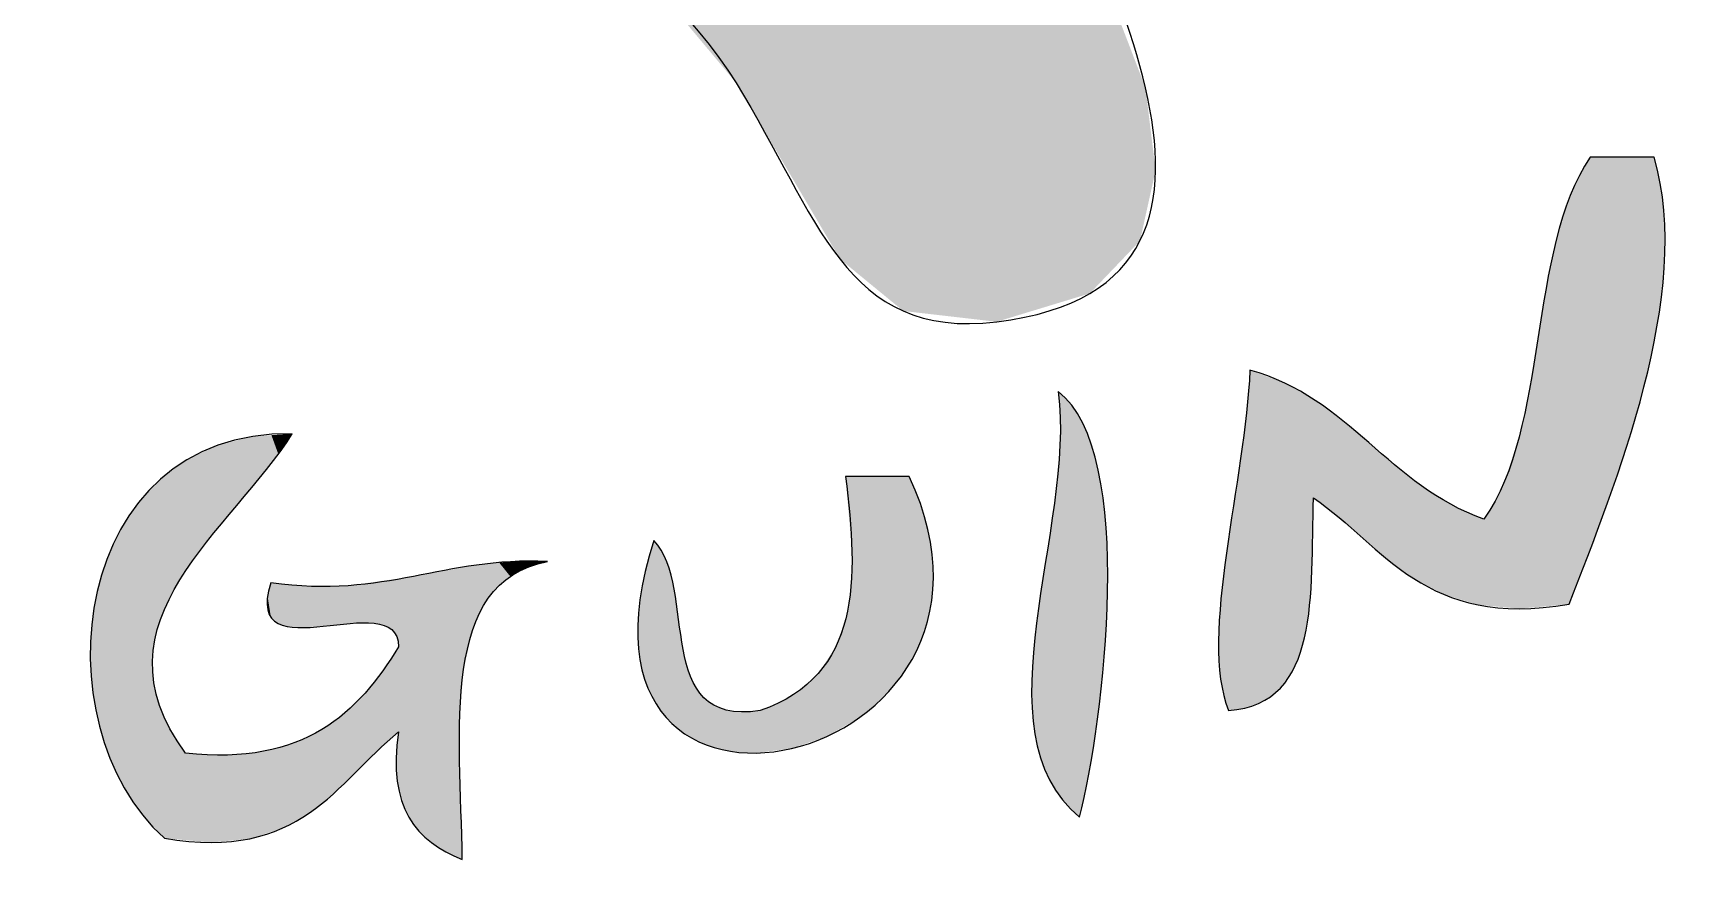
# Model space of a CAD drawing. Extents: x 1.3 to 10.6, y -15.3 to -4.1.
# Drawn here: x 7.048 to 10.646, y -15.074 to -13.227 of the extents above; entities that cross this region are included whole.
import ezdxf

# ---------------------------------------------------------------- set-up
doc = ezdxf.new("R2010")
doc.units = 0
doc.layers.add('_____2', color=7, linetype='CONTINUOUS')

# ---------------------------------------------------------------- blocks, each defined once
blk = doc.blocks.new('*U15')
at = {"layer": '_____2', "color": 7}
for points in [[(10.4218, -14.3431), (10.3982, -13.5349), (10.4218, -13.4951)], [(10.3982, -14.4051), (10.3784, -13.5785), (10.3982, -13.5349)], [(10.3759, -14.4635), (10.3479, -13.6748), (10.3759, -13.5861)], [(10.3784, -14.4572), (10.3759, -13.5861), (10.3784, -13.5785)], [(10.3479, -14.4661), (10.3259, -13.7796), (10.3479, -13.6748)], [(10.3259, -14.4681), (10.3081, -13.8886), (10.3259, -13.7796)], [(10.3081, -14.4697), (10.2901, -13.9974), (10.3081, -13.8886)], [(9.6842, -14.685), (9.6769, -14.0491), (9.6842, -13.9564)], [(9.8223, -14.2331), (9.8223, -14.0201), (9.8258, -14.236)], [(9.8258, -14.236), (9.8258, -14.0221), (9.8856, -14.285)], [(10.2901, -14.4713), (10.2682, -14.0985), (10.2901, -13.9974)], [(9.6769, -14.6874), (9.673, -14.079), (9.6769, -14.0491)], [(9.8856, -14.285), (9.8856, -14.066), (9.93, -14.3214)], [(9.673, -14.6887), (9.664, -14.1483), (9.673, -14.079)], [(9.93, -14.3214), (9.93, -14.1033), (9.942, -14.3317)], [(10.2675, -14.4733), (10.236, -14.1971), (10.2675, -14.1017)], [(10.2682, -14.4733), (10.2675, -14.1017), (10.2682, -14.0985)], [(10.2675, -14.4733), (10.2675, -14.1017), (10.2682, -14.4733)], [(9.942, -14.3317), (9.942, -14.1134), (9.9827, -14.3667)], [(9.664, -14.6901), (9.638, -14.3217), (9.664, -14.1483)], [(9.9827, -14.3667), (9.9827, -14.1468), (10.0393, -14.4081)], [(10.0393, -14.4081), (10.0393, -14.1933), (10.056, -14.417)], [(10.056, -14.417), (10.056, -14.207), (10.1034, -14.4421)], [(10.236, -14.4703), (10.2156, -14.2401), (10.236, -14.1971)], [(10.236, -14.4703), (10.236, -14.1971), (10.2675, -14.4733)], [(10.1034, -14.4421), (10.1034, -14.237), (10.1195, -14.447)], [(10.1195, -14.447), (10.1195, -14.2472), (10.1785, -14.465)], [(10.2156, -14.4684), (10.1913, -14.2792), (10.2156, -14.2401)], [(10.2156, -14.4684), (10.2156, -14.2401), (10.236, -14.4703)], [(10.1785, -14.465), (10.1785, -14.2736), (10.1913, -14.4662)], [(10.1913, -14.4662), (10.1913, -14.2792), (10.2156, -14.4684)], [(9.6333, -14.6752), (9.6216, -14.4518), (9.6333, -14.353)], [(9.638, -14.694), (9.6333, -14.353), (9.638, -14.3217)], [(9.6333, -14.6752), (9.6333, -14.353), (9.638, -14.694)], [(9.6216, -14.6285), (9.6209, -14.4645), (9.6216, -14.4518)], [(9.6216, -14.6285), (9.6216, -14.4518), (9.6333, -14.6752)], [(9.6209, -14.6257), (9.6165, -14.5438), (9.6209, -14.4645)], [(9.6209, -14.6257), (9.6209, -14.4645), (9.6216, -14.6285)]]:
    blk.add_solid(points, dxfattribs=at)
at = {"layer": '_____2', "color": 7, "extrusion": (0, 0, -1)}
for points in [[(-10.4218, -14.3431), (-10.4218, -13.4951), (-10.4594, -14.2442)], [(-10.4594, -14.2442), (-10.4218, -13.4951), (-10.4594, -13.4951)], [(-10.4594, -14.2442), (-10.4594, -13.4951), (-10.5012, -14.1209)], [(-10.5012, -14.1209), (-10.4594, -13.4951), (-10.5012, -13.4951)], [(-10.5012, -14.1209), (-10.5012, -13.4951), (-10.5381, -13.9928)], [(-10.5381, -13.9928), (-10.5012, -13.4951), (-10.5381, -13.4951)], [(-10.5381, -13.9928), (-10.5381, -13.4951), (-10.5603, -13.8906)], [(-10.5603, -13.8906), (-10.5381, -13.4951), (-10.5603, -13.4951)], [(-10.5603, -13.8906), (-10.5603, -13.4951), (-10.5662, -13.8629)], [(-10.5662, -13.8629), (-10.5603, -13.4951), (-10.5662, -13.5209)], [(-10.5662, -13.8629), (-10.5662, -13.5209), (-10.5734, -13.8038)], [(-10.5734, -13.8038), (-10.5662, -13.5209), (-10.5734, -13.5519)], [(-10.3982, -14.4051), (-10.3982, -13.5349), (-10.4218, -14.3431)], [(-10.5734, -13.8038), (-10.5734, -13.5519), (-10.5811, -13.7407)], [(-10.5811, -13.7407), (-10.5734, -13.5519), (-10.5811, -13.611)], [(-10.3759, -14.4635), (-10.3759, -13.5861), (-10.3784, -14.4572)], [(-10.3784, -14.4572), (-10.3784, -13.5785), (-10.3982, -14.4051)], [(-10.5811, -13.7407), (-10.5811, -13.611), (-10.5818, -13.7346)], [(-10.3479, -14.4661), (-10.3479, -13.6748), (-10.3759, -14.4635)], [(-10.3259, -14.4681), (-10.3259, -13.7796), (-10.3479, -14.4661)], [(-10.3081, -14.4697), (-10.3081, -13.8886), (-10.3259, -14.4681)], [(-9.6842, -14.685), (-9.6842, -13.9564), (-9.7032, -14.6786)], [(-9.7032, -14.6786), (-9.6842, -13.9564), (-9.7032, -13.9635)], [(-9.7032, -14.6786), (-9.7032, -13.9635), (-9.7288, -14.6639)], [(-9.7288, -14.6639), (-9.7032, -13.9635), (-9.7288, -13.9731)], [(-9.7288, -14.6639), (-9.7288, -13.9731), (-9.7504, -14.6452)], [(-9.7504, -14.6452), (-9.7288, -13.9731), (-9.7504, -13.9811)], [(-9.7504, -14.6452), (-9.7504, -13.9811), (-9.7597, -14.6311)], [(-9.7597, -14.6311), (-9.7504, -13.9811), (-9.7597, -13.9846)], [(-9.7597, -14.6311), (-9.7597, -13.9846), (-9.7825, -14.5967)], [(-9.7825, -14.5967), (-9.7597, -13.9846), (-9.7825, -13.9975)], [(-9.7825, -14.5967), (-9.7825, -13.9975), (-9.8026, -14.5361)], [(-9.8026, -14.5361), (-9.7825, -13.9975), (-9.8026, -14.0089)], [(-9.8026, -14.5361), (-9.8026, -14.0089), (-9.8137, -14.4665)], [(-9.8137, -14.4665), (-9.8026, -14.0089), (-9.8137, -14.0152)], [(-9.8137, -14.4665), (-9.8137, -14.0152), (-9.8187, -14.3908)], [(-9.8187, -14.3908), (-9.8137, -14.0152), (-9.8187, -14.018)], [(-9.8187, -14.3908), (-9.8187, -14.018), (-9.8223, -14.2331)], [(-9.8223, -14.2331), (-9.8187, -14.018), (-9.8223, -14.0201)], [(-9.8258, -14.236), (-9.8223, -14.0201), (-9.8258, -14.0221)], [(-9.8856, -14.285), (-9.8258, -14.0221), (-9.8856, -14.066)], [(-10.2901, -14.4713), (-10.2901, -13.9974), (-10.3081, -14.4697)], [(-9.6769, -14.6874), (-9.6769, -14.0491), (-9.6842, -14.685)], [(-9.93, -14.3214), (-9.8856, -14.066), (-9.93, -14.1033)], [(-9.673, -14.6887), (-9.673, -14.079), (-9.6769, -14.6874)], [(-9.942, -14.3317), (-9.93, -14.1033), (-9.942, -14.1134)], [(-10.2682, -14.4733), (-10.2682, -14.0985), (-10.2901, -14.4713)], [(-9.9827, -14.3667), (-9.942, -14.1134), (-9.9827, -14.1468)], [(-9.664, -14.6901), (-9.664, -14.1483), (-9.673, -14.6887)], [(-10.0393, -14.4081), (-9.9827, -14.1468), (-10.0393, -14.1933)], [(-10.056, -14.417), (-10.0393, -14.1933), (-10.056, -14.207)], [(-10.1034, -14.4421), (-10.056, -14.207), (-10.1034, -14.237)], [(-10.1195, -14.447), (-10.1034, -14.237), (-10.1195, -14.2472)], [(-10.1785, -14.465), (-10.1195, -14.2472), (-10.1785, -14.2736)], [(-10.1913, -14.4662), (-10.1785, -14.2736), (-10.1913, -14.2792)], [(-9.638, -14.694), (-9.638, -14.3217), (-9.664, -14.6901)]]:
    blk.add_solid(points, dxfattribs=at)
blk = doc.blocks.new('*U16')
at = {"layer": '_____2', "color": 7, "extrusion": (0, 0, -1)}
for points in [[(-9.2728, -14.0513), (-9.269, -14.0026), (-9.2728, -14.0064)], [(-9.2734, -14.0595), (-9.2728, -14.0064), (-9.2734, -14.007)], [(-9.278, -14.8873), (-9.2734, -14.007), (-9.278, -14.0116)], [(-9.2983, -14.9078), (-9.278, -14.0116), (-9.2983, -14.0322)], [(-9.3152, -14.9248), (-9.2983, -14.0322), (-9.3152, -14.0597)], [(-9.3152, -14.9248), (-9.3152, -14.0597), (-9.3223, -14.8919)], [(-9.3223, -14.8919), (-9.3152, -14.0597), (-9.3223, -14.0713)], [(-9.3223, -14.8919), (-9.3223, -14.0713), (-9.3353, -14.8319)], [(-9.3353, -14.8319), (-9.3223, -14.0713), (-9.3353, -14.1035)], [(-9.3353, -14.8319), (-9.3353, -14.1035), (-9.3414, -14.7935)], [(-9.3414, -14.7935), (-9.3353, -14.1035), (-9.3414, -14.1187)], [(-9.3414, -14.7935), (-9.3414, -14.1187), (-9.3542, -14.7129)], [(-9.3542, -14.7129), (-9.3414, -14.1187), (-9.3542, -14.1667)], [(-9.3542, -14.7129), (-9.3542, -14.1667), (-9.3558, -14.6973)], [(-9.3558, -14.6973), (-9.3542, -14.1667), (-9.3558, -14.173)], [(-9.3558, -14.6973), (-9.3558, -14.173), (-9.3662, -14.6017)], [(-9.3662, -14.6017), (-9.3558, -14.173), (-9.3662, -14.2332)], [(-9.3662, -14.6017), (-9.3662, -14.2332), (-9.3687, -14.5777)], [(-9.3687, -14.5777), (-9.3662, -14.2332), (-9.3687, -14.2589)], [(-9.3687, -14.5777), (-9.3687, -14.2589), (-9.3727, -14.5003)], [(-9.3727, -14.5003), (-9.3687, -14.2589), (-9.3727, -14.2979)], [(-9.3727, -14.5003), (-9.3727, -14.2979), (-9.376, -14.4361)]]:
    blk.add_solid(points, dxfattribs=at)
at = {"layer": '_____2', "color": 7}
for points in [[(9.2728, -14.0513), (9.2728, -14.0064), (9.2734, -14.0595)], [(9.2734, -14.8802), (9.2734, -14.007), (9.278, -14.8873)], [(9.278, -14.8873), (9.278, -14.0116), (9.2983, -14.9078)], [(9.2734, -14.8802), (9.2728, -14.1192), (9.2734, -14.0595)], [(9.2983, -14.9078), (9.2983, -14.0322), (9.3152, -14.9248)], [(9.2728, -14.8792), (9.269, -14.158), (9.2728, -14.1192)], [(9.2728, -14.8792), (9.2728, -14.1192), (9.2734, -14.8802)], [(9.269, -14.8735), (9.2607, -14.245), (9.269, -14.158)], [(9.269, -14.8735), (9.269, -14.158), (9.2728, -14.8792)], [(9.2607, -14.8606), (9.2501, -14.3161), (9.2607, -14.245)], [(9.2607, -14.8606), (9.2607, -14.245), (9.269, -14.8735)], [(9.2501, -14.8443), (9.2305, -14.4473), (9.2501, -14.3161)], [(9.2501, -14.8443), (9.2501, -14.3161), (9.2607, -14.8606)], [(9.2305, -14.7964), (9.222, -14.5049), (9.2305, -14.4473)], [(9.2305, -14.7964), (9.2305, -14.4473), (9.2501, -14.8443)], [(9.222, -14.7598), (9.2183, -14.5491), (9.222, -14.5049)], [(9.222, -14.7598), (9.222, -14.5049), (9.2305, -14.7964)], [(9.2183, -14.7443), (9.2124, -14.6212), (9.2183, -14.5491)], [(9.2183, -14.7443), (9.2183, -14.5491), (9.222, -14.7598)], [(9.2124, -14.6884), (9.2117, -14.6296), (9.2124, -14.6212)], [(9.2124, -14.6884), (9.2124, -14.6212), (9.2183, -14.7443)]]:
    blk.add_solid(points, dxfattribs=at)
blk = doc.blocks.new('*U17')
at = {"layer": '_____2', "color": 7}
for points in [[(7.5178, -14.215), (7.489, -14.1088), (7.5178, -14.1015)], [(7.5237, -14.2079), (7.5178, -14.1015), (7.5237, -14.1)], [(7.5473, -14.1796), (7.5237, -14.1), (7.5473, -14.0985)], [(7.5536, -14.1719), (7.5473, -14.0985), (7.5536, -14.0981)], [(7.5554, -14.1695), (7.5536, -14.0981), (7.5554, -14.098)], [(7.5562, -14.1684), (7.5554, -14.098), (7.5562, -14.098)], [(7.563, -14.1589), (7.5562, -14.098), (7.563, -14.0975)], [(7.5643, -14.1571), (7.563, -14.0975), (7.5643, -14.0974)], [(7.5787, -14.1371), (7.5643, -14.0974), (7.5787, -14.0965)], [(7.5876, -14.1247), (7.5787, -14.0965), (7.5876, -14.096)], [(7.5982, -14.1099), (7.5876, -14.096), (7.5982, -14.0953)], [(7.5982, -14.1099), (7.5982, -14.0953), (7.6092, -14.0946)], [(7.4235, -14.3291), (7.3813, -14.1505), (7.4235, -14.1306)], [(7.4339, -14.3165), (7.4235, -14.1306), (7.4339, -14.1257)], [(7.4478, -14.2997), (7.4339, -14.1257), (7.4478, -14.1192)], [(7.4689, -14.2741), (7.4478, -14.1192), (7.4689, -14.1139)], [(7.489, -14.2498), (7.4689, -14.1139), (7.489, -14.1088)], [(7.3657, -14.411), (7.3445, -14.1775), (7.3657, -14.1619)], [(7.3784, -14.3931), (7.3657, -14.1619), (7.3784, -14.1526)], [(7.3813, -14.389), (7.3784, -14.1526), (7.3813, -14.1505)], [(7.3065, -14.943), (7.2849, -14.2342), (7.3065, -14.2111)], [(7.3096, -14.5597), (7.3065, -14.2111), (7.3096, -14.2079)], [(7.3117, -14.5411), (7.3096, -14.2079), (7.3117, -14.2057)], [(7.3219, -14.5041), (7.3117, -14.2057), (7.3219, -14.1948)], [(7.3239, -14.4966), (7.3219, -14.1948), (7.3239, -14.1926)], [(7.3241, -14.4962), (7.3239, -14.1926), (7.3241, -14.1924)], [(7.3325, -14.4764), (7.3241, -14.1924), (7.3325, -14.1862)], [(7.3423, -14.4533), (7.3325, -14.1862), (7.3423, -14.1791)], [(7.3445, -14.4494), (7.3423, -14.1791), (7.3445, -14.1775)], [(7.2762, -14.907), (7.2455, -14.2899), (7.2762, -14.2435)], [(7.2849, -14.9199), (7.2762, -14.2435), (7.2849, -14.2342)], [(7.2762, -14.907), (7.2762, -14.2435), (7.2849, -14.9199)], [(7.2849, -14.9199), (7.2849, -14.2342), (7.3065, -14.943)], [(7.2374, -14.8448), (7.2144, -14.3522), (7.2374, -14.3021)], [(7.2455, -14.8615), (7.2374, -14.3021), (7.2455, -14.2899)], [(7.2374, -14.8448), (7.2374, -14.3021), (7.2455, -14.8615)], [(7.2455, -14.8615), (7.2455, -14.2899), (7.2762, -14.907)], [(7.2144, -14.797), (7.2077, -14.3668), (7.2144, -14.3522)], [(7.2144, -14.797), (7.2144, -14.3522), (7.2374, -14.8448)], [(7.2077, -14.7766), (7.1917, -14.4201), (7.2077, -14.3668)], [(7.2077, -14.7766), (7.2077, -14.3668), (7.2144, -14.797)], [(7.9424, -15.0005), (7.9109, -14.3964), (7.9424, -14.3908)], [(7.972, -15.0141), (7.9424, -14.3908), (7.972, -14.3855)], [(7.9424, -15.0005), (7.9424, -14.3908), (7.972, -15.0141)], [(7.9726, -14.7004), (7.972, -14.3855), (7.9726, -14.3853)], [(7.9778, -14.6394), (7.9726, -14.3853), (7.9778, -14.3844)], [(7.9807, -14.6048), (7.9778, -14.3844), (7.9807, -14.3839)], [(8, -14.5202), (7.9807, -14.3839), (8, -14.3804)], [(8.0086, -14.499), (8, -14.3804), (8.0086, -14.3789)], [(8.015, -14.4833), (8.0086, -14.3789), (8.015, -14.3782)], [(8.0342, -14.4506), (8.015, -14.3782), (8.0342, -14.3763)], [(8.0581, -14.4226), (8.0342, -14.3763), (8.0581, -14.374)], [(8.0821, -14.4037), (8.0581, -14.374), (8.0821, -14.3716)], [(8.0871, -14.3997), (8.0821, -14.3716), (8.0871, -14.3716)], [(8.1217, -14.3824), (8.0871, -14.3716), (8.1217, -14.3714)], [(8.0871, -14.3997), (8.0871, -14.3716), (8.1217, -14.3824)], [(8.1217, -14.3824), (8.1217, -14.3714), (8.1625, -14.3712)], [(7.1917, -14.7279), (7.1869, -14.436), (7.1917, -14.4201)], [(7.1917, -14.7279), (7.1917, -14.4201), (7.2077, -14.7766)], [(7.563, -14.4911), (7.5562, -14.4475), (7.563, -14.4174)], [(7.563, -14.4911), (7.563, -14.4174), (7.5643, -14.494)], [(7.5643, -14.494), (7.5643, -14.4175), (7.5787, -14.5055)], [(7.5787, -14.5055), (7.5787, -14.4187), (7.5876, -14.5085)], [(7.5876, -14.5085), (7.5876, -14.4195), (7.5982, -14.512)], [(7.5982, -14.512), (7.5982, -14.4204), (7.6092, -14.5131)], [(7.6092, -14.5131), (7.6092, -14.4214), (7.6149, -14.5137)], [(7.6149, -14.5137), (7.6149, -14.4219), (7.6218, -14.5143)], [(7.6732, -14.5115), (7.6513, -14.425), (7.6732, -14.4246)], [(7.6767, -14.5113), (7.6732, -14.4246), (7.6767, -14.4245)], [(7.6978, -14.5091), (7.6767, -14.4245), (7.6978, -14.4241)], [(7.7235, -14.5064), (7.6978, -14.4241), (7.7235, -14.4236)], [(7.7304, -14.5056), (7.7235, -14.4236), (7.7304, -14.4235)], [(7.7347, -14.5052), (7.7304, -14.4235), (7.7347, -14.4229)], [(7.7449, -14.5051), (7.7347, -14.4229), (7.7449, -14.4214)], [(7.767, -14.5049), (7.7449, -14.4214), (7.767, -14.4183)], [(7.787, -14.5047), (7.767, -14.4183), (7.787, -14.4155)], [(7.8053, -14.5087), (7.787, -14.4155), (7.8053, -14.4129)], [(7.787, -14.5047), (7.787, -14.4155), (7.8053, -14.5087)], [(7.8083, -14.5094), (7.8053, -14.4129), (7.8083, -14.4125)], [(7.8053, -14.5087), (7.8053, -14.4129), (7.8083, -14.5094)], [(7.8249, -14.5187), (7.8083, -14.4125), (7.8249, -14.4101)], [(7.8083, -14.5094), (7.8083, -14.4125), (7.8249, -14.5187)], [(7.8344, -14.532), (7.8249, -14.4101), (7.8344, -14.4088)], [(7.8249, -14.5187), (7.8249, -14.4101), (7.8344, -14.532)], [(7.8357, -14.5338), (7.8344, -14.4088), (7.8357, -14.4086)], [(7.8344, -14.532), (7.8344, -14.4088), (7.8357, -14.5338)], [(7.8368, -14.54), (7.8357, -14.4086), (7.8368, -14.4084)], [(7.8357, -14.5338), (7.8357, -14.4086), (7.8368, -14.54)], [(7.8397, -14.5559), (7.8368, -14.4084), (7.8397, -14.408)], [(7.8368, -14.54), (7.8368, -14.4084), (7.8397, -14.5559)], [(7.8463, -14.8892), (7.8397, -14.408), (7.8463, -14.4071)], [(7.8397, -14.8595), (7.8397, -14.408), (7.8463, -14.8892)], [(7.8622, -14.9251), (7.8463, -14.4071), (7.8622, -14.4048)], [(7.8463, -14.8892), (7.8463, -14.4071), (7.8622, -14.9251)], [(7.8718, -14.9384), (7.8622, -14.4048), (7.8718, -14.4035)], [(7.8622, -14.9251), (7.8622, -14.4048), (7.8718, -14.9384)], [(7.884, -14.9552), (7.8718, -14.4035), (7.884, -14.4013)], [(7.8718, -14.9384), (7.8718, -14.4035), (7.884, -14.9552)], [(7.9109, -14.9801), (7.884, -14.4013), (7.9109, -14.3964)], [(7.884, -14.9552), (7.884, -14.4013), (7.9109, -14.9801)], [(7.9109, -14.9801), (7.9109, -14.3964), (7.9424, -15.0005)], [(7.1869, -14.7036), (7.1775, -14.4932), (7.1869, -14.436)], [(7.1869, -14.7036), (7.1869, -14.436), (7.1917, -14.7279)], [(7.5562, -14.4761), (7.5554, -14.451), (7.5562, -14.4475)], [(7.5562, -14.4761), (7.5562, -14.4475), (7.563, -14.4911)], [(7.1775, -14.6557), (7.175, -14.5082), (7.1775, -14.4932)], [(7.1775, -14.6557), (7.1775, -14.4932), (7.1869, -14.7036)], [(7.175, -14.623), (7.1719, -14.582), (7.175, -14.5082)], [(7.175, -14.623), (7.175, -14.5082), (7.1775, -14.6557)], [(7.8344, -14.7452), (7.8249, -14.5783), (7.8344, -14.5638)], [(7.8357, -14.7439), (7.8344, -14.5638), (7.8357, -14.5618)], [(7.8368, -14.7429), (7.8357, -14.5618), (7.8368, -14.5602)], [(7.8397, -14.7402), (7.8368, -14.5602), (7.8397, -14.5559)], [(7.3065, -14.943), (7.3065, -14.587), (7.3096, -14.9462)], [(7.8083, -14.7699), (7.8053, -14.608), (7.8083, -14.6035)], [(7.8249, -14.7541), (7.8083, -14.6035), (7.8249, -14.5783)], [(7.3096, -14.9462), (7.3096, -14.6343), (7.3117, -14.9484)], [(7.3117, -14.9484), (7.3117, -14.6426), (7.3219, -14.9593)], [(7.787, -14.79), (7.767, -14.6562), (7.787, -14.6311)], [(7.8053, -14.7727), (7.787, -14.6311), (7.8053, -14.608)], [(7.7449, -14.8299), (7.7347, -14.6881), (7.7449, -14.678)], [(7.767, -14.8089), (7.7449, -14.678), (7.767, -14.6562)], [(7.3219, -14.9593), (7.3219, -14.6832), (7.3239, -14.9615)], [(7.3239, -14.9615), (7.3239, -14.6878), (7.3241, -14.9617)], [(7.3241, -14.9617), (7.3241, -14.6882), (7.3325, -14.9707)], [(7.3325, -14.9707), (7.3325, -14.7071), (7.3423, -14.9716)], [(7.7235, -14.8504), (7.6978, -14.7176), (7.7235, -14.6991)], [(7.7304, -14.8437), (7.7235, -14.6991), (7.7304, -14.6922)], [(7.7347, -14.8397), (7.7304, -14.6922), (7.7347, -14.6881)], [(7.3423, -14.9716), (7.3423, -14.7291), (7.3445, -14.9718)], [(7.3445, -14.9718), (7.3445, -14.7338), (7.3657, -14.9737)], [(7.6464, -14.9159), (7.6218, -14.7602), (7.6464, -14.7483)], [(7.6513, -14.912), (7.6464, -14.7483), (7.6513, -14.7459)], [(7.6732, -14.8946), (7.6513, -14.7459), (7.6732, -14.7353)], [(7.6767, -14.8918), (7.6732, -14.7353), (7.6767, -14.7328)], [(7.6978, -14.875), (7.6767, -14.7328), (7.6978, -14.7176)], [(7.8397, -14.8595), (7.8368, -14.771), (7.8397, -14.7402)], [(7.3657, -14.9737), (7.3657, -14.7668), (7.3784, -14.9748)], [(7.3784, -14.9748), (7.3784, -14.7863), (7.3813, -14.9751)], [(7.3813, -14.9751), (7.3813, -14.7865), (7.4235, -14.979)], [(7.5178, -14.9717), (7.489, -14.7884), (7.5178, -14.7854)], [(7.5237, -14.9698), (7.5178, -14.7854), (7.5237, -14.7848)], [(7.5473, -14.9622), (7.5237, -14.7848), (7.5473, -14.7824)], [(7.5536, -14.9601), (7.5473, -14.7824), (7.5536, -14.7806)], [(7.5554, -14.9596), (7.5536, -14.7806), (7.5554, -14.7801)], [(7.5562, -14.9593), (7.5554, -14.7801), (7.5562, -14.7799)], [(7.563, -14.9571), (7.5562, -14.7799), (7.563, -14.778)], [(7.5643, -14.9567), (7.563, -14.778), (7.5643, -14.7776)], [(7.5787, -14.9521), (7.5643, -14.7776), (7.5787, -14.7736)], [(7.5876, -14.9492), (7.5787, -14.7736), (7.5876, -14.7712)], [(7.5982, -14.9432), (7.5876, -14.7712), (7.5982, -14.7682)], [(7.6092, -14.937), (7.5982, -14.7682), (7.6092, -14.7651)], [(7.6149, -14.9337), (7.6092, -14.7651), (7.6149, -14.7635)], [(7.6218, -14.9299), (7.6149, -14.7635), (7.6218, -14.7602)], [(7.8357, -14.8243), (7.8344, -14.7974), (7.8357, -14.783)], [(7.8368, -14.8468), (7.8357, -14.783), (7.8368, -14.771)], [(7.8357, -14.8243), (7.8357, -14.783), (7.8368, -14.8468)], [(7.8368, -14.8468), (7.8368, -14.771), (7.8397, -14.8595)], [(7.4235, -14.979), (7.4235, -14.7884), (7.4339, -14.9799)], [(7.489, -14.9745), (7.4689, -14.7904), (7.489, -14.7884)], [(7.972, -15.0141), (7.972, -14.8035), (7.9726, -15.0144)], [(7.9726, -15.0144), (7.9726, -14.8282), (7.9778, -15.0168)]]:
    blk.add_solid(points, dxfattribs=at)
at = {"layer": '_____2', "color": 7, "extrusion": (0, 0, -1)}
for points in [[(-7.5178, -14.215), (-7.5178, -14.1015), (-7.5237, -14.2079)], [(-7.5237, -14.2079), (-7.5237, -14.1), (-7.5473, -14.1796)], [(-7.5473, -14.1796), (-7.5473, -14.0985), (-7.5536, -14.1719)], [(-7.5536, -14.1719), (-7.5536, -14.0981), (-7.5554, -14.1695)], [(-7.5554, -14.1695), (-7.5554, -14.098), (-7.5562, -14.1684)], [(-7.5562, -14.1684), (-7.5562, -14.098), (-7.563, -14.1589)], [(-7.563, -14.1589), (-7.563, -14.0975), (-7.5643, -14.1571)], [(-7.5643, -14.1571), (-7.5643, -14.0974), (-7.5787, -14.1371)], [(-7.5787, -14.1371), (-7.5787, -14.0965), (-7.5876, -14.1247)], [(-7.5876, -14.1247), (-7.5876, -14.096), (-7.5982, -14.1099)], [(-7.4235, -14.3291), (-7.4235, -14.1306), (-7.4339, -14.3165)], [(-7.4339, -14.3165), (-7.4339, -14.1257), (-7.4478, -14.2997)], [(-7.4478, -14.2997), (-7.4478, -14.1192), (-7.4689, -14.2741)], [(-7.4689, -14.2741), (-7.4689, -14.1139), (-7.489, -14.2498)], [(-7.489, -14.2498), (-7.489, -14.1088), (-7.5178, -14.215)], [(-7.3657, -14.411), (-7.3657, -14.1619), (-7.3784, -14.3931)], [(-7.3784, -14.3931), (-7.3784, -14.1526), (-7.3813, -14.389)], [(-7.3813, -14.389), (-7.3813, -14.1505), (-7.4235, -14.3291)], [(-7.3065, -14.587), (-7.3065, -14.2111), (-7.3096, -14.5597)], [(-7.3096, -14.5597), (-7.3096, -14.2079), (-7.3117, -14.5411)], [(-7.3117, -14.5411), (-7.3117, -14.2057), (-7.3219, -14.5041)], [(-7.3219, -14.5041), (-7.3219, -14.1948), (-7.3239, -14.4966)], [(-7.3239, -14.4966), (-7.3239, -14.1926), (-7.3241, -14.4962)], [(-7.3241, -14.4962), (-7.3241, -14.1924), (-7.3325, -14.4764)], [(-7.3325, -14.4764), (-7.3325, -14.1862), (-7.3423, -14.4533)], [(-7.3423, -14.4533), (-7.3423, -14.1791), (-7.3445, -14.4494)], [(-7.3445, -14.4494), (-7.3445, -14.1775), (-7.3657, -14.411)], [(-7.972, -14.8035), (-7.972, -14.3855), (-7.9726, -14.7004)], [(-7.9726, -14.7004), (-7.9726, -14.3853), (-7.9778, -14.6394)], [(-7.9778, -14.6394), (-7.9778, -14.3844), (-7.9807, -14.6048)], [(-7.9807, -14.6048), (-7.9807, -14.3839), (-8, -14.5202)], [(-8, -14.5202), (-8, -14.3804), (-8.0086, -14.499)], [(-8.0086, -14.499), (-8.0086, -14.3789), (-8.015, -14.4833)], [(-8.015, -14.4833), (-8.015, -14.3782), (-8.0342, -14.4506)], [(-8.0342, -14.4506), (-8.0342, -14.3763), (-8.0581, -14.4226)], [(-8.0581, -14.4226), (-8.0581, -14.374), (-8.0821, -14.4037)], [(-8.0821, -14.4037), (-8.0821, -14.3716), (-8.0871, -14.3997)], [(-7.5643, -14.494), (-7.563, -14.4174), (-7.5643, -14.4175)], [(-7.5787, -14.5055), (-7.5643, -14.4175), (-7.5787, -14.4187)], [(-7.5876, -14.5085), (-7.5787, -14.4187), (-7.5876, -14.4195)], [(-7.5982, -14.512), (-7.5876, -14.4195), (-7.5982, -14.4204)], [(-7.6092, -14.5131), (-7.5982, -14.4204), (-7.6092, -14.4214)], [(-7.6149, -14.5137), (-7.6092, -14.4214), (-7.6149, -14.4219)], [(-7.6218, -14.5143), (-7.6149, -14.4219), (-7.6218, -14.4225)], [(-7.6218, -14.5143), (-7.6218, -14.4225), (-7.6464, -14.513)], [(-7.6464, -14.513), (-7.6218, -14.4225), (-7.6464, -14.4246)], [(-7.6464, -14.513), (-7.6464, -14.4246), (-7.6513, -14.5127)], [(-7.6513, -14.5127), (-7.6464, -14.4246), (-7.6513, -14.425)], [(-7.6513, -14.5127), (-7.6513, -14.425), (-7.6732, -14.5115)], [(-7.6732, -14.5115), (-7.6732, -14.4246), (-7.6767, -14.5113)], [(-7.6767, -14.5113), (-7.6767, -14.4245), (-7.6978, -14.5091)], [(-7.6978, -14.5091), (-7.6978, -14.4241), (-7.7235, -14.5064)], [(-7.7235, -14.5064), (-7.7235, -14.4236), (-7.7304, -14.5056)], [(-7.7304, -14.5056), (-7.7304, -14.4235), (-7.7347, -14.5052)], [(-7.7347, -14.5052), (-7.7347, -14.4229), (-7.7449, -14.5051)], [(-7.7449, -14.5051), (-7.7449, -14.4214), (-7.767, -14.5049)], [(-7.767, -14.5049), (-7.767, -14.4183), (-7.787, -14.5047)], [(-7.8344, -14.7452), (-7.8344, -14.5638), (-7.8357, -14.7439)], [(-7.8357, -14.7439), (-7.8357, -14.5618), (-7.8368, -14.7429)], [(-7.8368, -14.7429), (-7.8368, -14.5602), (-7.8397, -14.7402)], [(-7.3096, -14.9462), (-7.3065, -14.587), (-7.3096, -14.6343)], [(-7.8083, -14.7699), (-7.8083, -14.6035), (-7.8249, -14.7541)], [(-7.8249, -14.7541), (-7.8249, -14.5783), (-7.8344, -14.7452)], [(-7.3117, -14.9484), (-7.3096, -14.6343), (-7.3117, -14.6426)], [(-7.3219, -14.9593), (-7.3117, -14.6426), (-7.3219, -14.6832)], [(-7.787, -14.79), (-7.787, -14.6311), (-7.8053, -14.7727)], [(-7.8053, -14.7727), (-7.8053, -14.608), (-7.8083, -14.7699)], [(-7.7449, -14.8299), (-7.7449, -14.678), (-7.767, -14.8089)], [(-7.767, -14.8089), (-7.767, -14.6562), (-7.787, -14.79)], [(-7.3239, -14.9615), (-7.3219, -14.6832), (-7.3239, -14.6878)], [(-7.3241, -14.9617), (-7.3239, -14.6878), (-7.3241, -14.6882)], [(-7.3325, -14.9707), (-7.3241, -14.6882), (-7.3325, -14.7071)], [(-7.3423, -14.9716), (-7.3325, -14.7071), (-7.3423, -14.7291)], [(-7.7235, -14.8504), (-7.7235, -14.6991), (-7.7304, -14.8437)], [(-7.7304, -14.8437), (-7.7304, -14.6922), (-7.7347, -14.8397)], [(-7.7347, -14.8397), (-7.7347, -14.6881), (-7.7449, -14.8299)], [(-7.3445, -14.9718), (-7.3423, -14.7291), (-7.3445, -14.7338)], [(-7.3657, -14.9737), (-7.3445, -14.7338), (-7.3657, -14.7668)], [(-7.6464, -14.9159), (-7.6464, -14.7483), (-7.6513, -14.912)], [(-7.6513, -14.912), (-7.6513, -14.7459), (-7.6732, -14.8946)], [(-7.6732, -14.8946), (-7.6732, -14.7353), (-7.6767, -14.8918)], [(-7.6767, -14.8918), (-7.6767, -14.7328), (-7.6978, -14.875)], [(-7.6978, -14.875), (-7.6978, -14.7176), (-7.7235, -14.8504)], [(-7.3784, -14.9748), (-7.3657, -14.7668), (-7.3784, -14.7863)], [(-7.3813, -14.9751), (-7.3784, -14.7863), (-7.3813, -14.7865)], [(-7.4235, -14.979), (-7.3813, -14.7865), (-7.4235, -14.7884)], [(-7.5178, -14.9717), (-7.5178, -14.7854), (-7.5237, -14.9698)], [(-7.5237, -14.9698), (-7.5237, -14.7848), (-7.5473, -14.9622)], [(-7.5473, -14.9622), (-7.5473, -14.7824), (-7.5536, -14.9601)], [(-7.5536, -14.9601), (-7.5536, -14.7806), (-7.5554, -14.9596)], [(-7.5554, -14.9596), (-7.5554, -14.7801), (-7.5562, -14.9593)], [(-7.5562, -14.9593), (-7.5562, -14.7799), (-7.563, -14.9571)], [(-7.563, -14.9571), (-7.563, -14.778), (-7.5643, -14.9567)], [(-7.5643, -14.9567), (-7.5643, -14.7776), (-7.5787, -14.9521)], [(-7.5787, -14.9521), (-7.5787, -14.7736), (-7.5876, -14.9492)], [(-7.5876, -14.9492), (-7.5876, -14.7712), (-7.5982, -14.9432)], [(-7.5982, -14.9432), (-7.5982, -14.7682), (-7.6092, -14.937)], [(-7.6092, -14.937), (-7.6092, -14.7651), (-7.6149, -14.9337)], [(-7.6149, -14.9337), (-7.6149, -14.7635), (-7.6218, -14.9299)], [(-7.6218, -14.9299), (-7.6218, -14.7602), (-7.6464, -14.9159)], [(-7.4339, -14.9799), (-7.4235, -14.7884), (-7.4339, -14.7888)], [(-7.4339, -14.9799), (-7.4339, -14.7888), (-7.4478, -14.9786)], [(-7.4478, -14.9786), (-7.4339, -14.7888), (-7.4478, -14.7895)], [(-7.4478, -14.9786), (-7.4478, -14.7895), (-7.4689, -14.9765)], [(-7.4689, -14.9765), (-7.4478, -14.7895), (-7.4689, -14.7904)], [(-7.4689, -14.9765), (-7.4689, -14.7904), (-7.489, -14.9745)], [(-7.489, -14.9745), (-7.489, -14.7884), (-7.5178, -14.9717)], [(-7.9726, -15.0144), (-7.972, -14.8035), (-7.9726, -14.8282)]]:
    blk.add_solid(points, dxfattribs=at)
blk = doc.blocks.new('*U19')
at = {"layer": '_____2', "color": 7, "extrusion": (0, 0, -1)}
for points in [[(-8.8085, -14.1919), (-8.8081, -14.1869), (-8.8085, -14.1869)], [(-8.8199, -14.3246), (-8.8085, -14.1869), (-8.8199, -14.1869)], [(-8.822, -14.3497), (-8.8199, -14.1869), (-8.822, -14.1869)], [(-8.822, -14.7185), (-8.822, -14.1869), (-8.8393, -14.7086)], [(-8.8393, -14.7086), (-8.822, -14.1869), (-8.8393, -14.1869)], [(-8.8393, -14.7086), (-8.8393, -14.1869), (-8.872, -14.6823)], [(-8.872, -14.6823), (-8.8393, -14.1869), (-8.872, -14.1869)], [(-8.872, -14.6823), (-8.872, -14.1869), (-8.9022, -14.6526)], [(-8.9022, -14.6526), (-8.872, -14.1869), (-8.9022, -14.1869)], [(-8.9022, -14.6526), (-8.9022, -14.1869), (-8.9291, -14.6195)], [(-8.9291, -14.6195), (-8.9022, -14.1869), (-8.9291, -14.1869)], [(-8.9291, -14.6195), (-8.9291, -14.1869), (-8.9462, -14.5927)], [(-8.9462, -14.5927), (-8.9291, -14.1869), (-8.9462, -14.1869)], [(-8.9462, -14.5927), (-8.9462, -14.1869), (-8.9524, -14.5831)], [(-8.9524, -14.5831), (-8.9462, -14.1869), (-8.9524, -14.2018)], [(-8.9524, -14.5831), (-8.9524, -14.2018), (-8.9704, -14.5458)], [(-8.9704, -14.5458), (-8.9524, -14.2018), (-8.9704, -14.2456)], [(-8.9704, -14.5458), (-8.9704, -14.2456), (-8.9714, -14.5435)], [(-8.9714, -14.5435), (-8.9704, -14.2456), (-8.9714, -14.2493)], [(-8.9714, -14.5435), (-8.9714, -14.2493), (-8.9859, -14.5009)], [(-8.9859, -14.5009), (-8.9714, -14.2493), (-8.9859, -14.2987)], [(-8.9859, -14.5009), (-8.9859, -14.2987), (-8.9868, -14.4962)], [(-8.9868, -14.4962), (-8.9859, -14.2987), (-8.9868, -14.3019)], [(-8.9868, -14.4962), (-8.9868, -14.3019), (-8.9951, -14.4553)], [(-8.9951, -14.4553), (-8.9868, -14.3019), (-8.9951, -14.35)], [(-8.3976, -14.6797), (-8.3929, -14.3254), (-8.3976, -14.3315)], [(-8.4091, -14.6951), (-8.3976, -14.3315), (-8.4091, -14.3467)], [(-8.4196, -14.7092), (-8.4091, -14.3467), (-8.4196, -14.3685)], [(-8.9951, -14.4553), (-8.9951, -14.35), (-8.9961, -14.4421)], [(-8.9961, -14.4421), (-8.9951, -14.35), (-8.9961, -14.3557)], [(-8.4212, -14.7108), (-8.4196, -14.3685), (-8.4212, -14.372)], [(-8.437, -14.7258), (-8.4212, -14.372), (-8.437, -14.4311)], [(-8.9961, -14.4421), (-8.9961, -14.3557), (-8.9987, -14.4068)], [(-8.8199, -14.7198), (-8.8199, -14.4254), (-8.822, -14.7185)], [(-8.4454, -14.7337), (-8.437, -14.4311), (-8.4454, -14.488)], [(-8.4562, -14.7411), (-8.4454, -14.488), (-8.4562, -14.5616)], [(-8.8081, -14.7266), (-8.8081, -14.4967), (-8.8085, -14.7264)], [(-8.8085, -14.7264), (-8.8085, -14.4955), (-8.8199, -14.7198)], [(-8.4724, -14.752), (-8.4562, -14.5616), (-8.4724, -14.6203)], [(-8.7855, -14.7397), (-8.7855, -14.5588), (-8.8081, -14.7266)], [(-8.7677, -14.75), (-8.7677, -14.5854), (-8.7855, -14.7397)], [(-8.4745, -14.7534), (-8.4724, -14.6203), (-8.4745, -14.6245)], [(-8.4849, -14.7583), (-8.4745, -14.6245), (-8.4849, -14.6452)], [(-8.7241, -14.7649), (-8.7241, -14.6379), (-8.7486, -14.7566)], [(-8.7486, -14.7566), (-8.7486, -14.6138), (-8.7677, -14.75)], [(-8.5015, -14.766), (-8.4849, -14.6452), (-8.5015, -14.6662)], [(-8.5065, -14.7684), (-8.5015, -14.6662), (-8.5065, -14.67)], [(-8.5228, -14.7733), (-8.5065, -14.67), (-8.5228, -14.6823)], [(-8.6619, -14.7799), (-8.6619, -14.6781), (-8.6914, -14.7761)], [(-8.6914, -14.7761), (-8.6914, -14.6615), (-8.6953, -14.7748)], [(-8.6953, -14.7748), (-8.6953, -14.6593), (-8.7241, -14.7649)], [(-8.5408, -14.7787), (-8.5228, -14.6823), (-8.5408, -14.6894)], [(-8.5497, -14.7802), (-8.5408, -14.6894), (-8.5497, -14.6928)], [(-8.577, -14.7846), (-8.5497, -14.6928), (-8.577, -14.6963)], [(-8.583, -14.7848), (-8.577, -14.6963), (-8.583, -14.697)], [(-8.6145, -14.786), (-8.6145, -14.6947), (-8.6234, -14.7849)], [(-8.6234, -14.7849), (-8.6234, -14.694), (-8.6619, -14.7799)]]:
    blk.add_solid(points, dxfattribs=at)
at = {"layer": '_____2', "color": 7}
for points in [[(8.8085, -14.1919), (8.8085, -14.1869), (8.8199, -14.3246)], [(8.8199, -14.3246), (8.8199, -14.1869), (8.822, -14.3497)], [(8.3929, -14.6707), (8.3799, -14.3719), (8.3929, -14.3254)], [(8.3929, -14.6707), (8.3929, -14.3254), (8.3976, -14.6797)], [(8.3976, -14.6797), (8.3976, -14.3315), (8.4091, -14.6951)], [(8.4091, -14.6951), (8.4091, -14.3467), (8.4196, -14.7092)], [(8.822, -14.7185), (8.8199, -14.4254), (8.822, -14.3497)], [(8.3799, -14.6452), (8.3741, -14.3926), (8.3799, -14.3719)], [(8.3799, -14.6452), (8.3799, -14.3719), (8.3929, -14.6707)], [(8.4196, -14.7092), (8.4196, -14.3685), (8.4212, -14.7108)], [(8.4212, -14.7108), (8.4212, -14.372), (8.437, -14.7258)], [(8.3741, -14.6272), (8.3671, -14.4302), (8.3741, -14.3926)], [(8.3741, -14.6272), (8.3741, -14.3926), (8.3799, -14.6452)], [(8.8199, -14.7198), (8.8085, -14.4955), (8.8199, -14.4254)], [(8.3626, -14.5785), (8.3596, -14.4902), (8.3626, -14.4542)], [(8.3671, -14.6055), (8.3626, -14.4542), (8.3671, -14.4302)], [(8.3626, -14.5785), (8.3626, -14.4542), (8.3671, -14.6055)], [(8.3671, -14.6055), (8.3671, -14.4302), (8.3741, -14.6272)], [(8.437, -14.7258), (8.437, -14.4311), (8.4454, -14.7337)], [(8.3596, -14.5605), (8.3579, -14.5101), (8.3596, -14.4902)], [(8.3596, -14.5605), (8.3596, -14.4902), (8.3626, -14.5785)], [(8.4454, -14.7337), (8.4454, -14.488), (8.4562, -14.7411)], [(8.8081, -14.7266), (8.7855, -14.5588), (8.8081, -14.4967)], [(8.8085, -14.7264), (8.8081, -14.4967), (8.8085, -14.4955)], [(8.4562, -14.7411), (8.4562, -14.5616), (8.4724, -14.752)], [(8.7855, -14.7397), (8.7677, -14.5854), (8.7855, -14.5588)], [(8.7677, -14.75), (8.7486, -14.6138), (8.7677, -14.5854)], [(8.4724, -14.752), (8.4724, -14.6203), (8.4745, -14.7534)], [(8.4745, -14.7534), (8.4745, -14.6245), (8.4849, -14.7583)], [(8.7241, -14.7649), (8.6953, -14.6593), (8.7241, -14.6379)], [(8.7486, -14.7566), (8.7241, -14.6379), (8.7486, -14.6138)], [(8.4849, -14.7583), (8.4849, -14.6452), (8.5015, -14.766)], [(8.5015, -14.766), (8.5015, -14.6662), (8.5065, -14.7684)], [(8.5065, -14.7684), (8.5065, -14.67), (8.5228, -14.7733)], [(8.6619, -14.7799), (8.6234, -14.694), (8.6619, -14.6781)], [(8.6914, -14.7761), (8.6619, -14.6781), (8.6914, -14.6615)], [(8.6953, -14.7748), (8.6914, -14.6615), (8.6953, -14.6593)], [(8.5228, -14.7733), (8.5228, -14.6823), (8.5408, -14.7787)], [(8.5408, -14.7787), (8.5408, -14.6894), (8.5497, -14.7802)], [(8.5497, -14.7802), (8.5497, -14.6928), (8.577, -14.7846)], [(8.577, -14.7846), (8.577, -14.6963), (8.583, -14.7848)], [(8.6145, -14.786), (8.583, -14.697), (8.6145, -14.6947)], [(8.583, -14.7848), (8.583, -14.697), (8.6145, -14.786)], [(8.6234, -14.7849), (8.6145, -14.6947), (8.6234, -14.694)]]:
    blk.add_solid(points, dxfattribs=at)
blk = doc.blocks.new('BLOCK_3')
at = {"layer": '_____2'}
for points, knots in [([(10.4218, -13.4951), (10.4679, -13.4951), (10.5141, -13.4951), (10.5603, -13.4951), (10.646, -13.7907), (10.4769, -14.2038), (10.3759, -14.4635), (10.0614, -14.5169), (9.9773, -14.3392), (9.8223, -14.2331), (9.8151, -14.4412), (9.8385, -14.6796), (9.638, -14.694), (9.5729, -14.5328), (9.6752, -14.1917), (9.6842, -13.9564), (9.9005, -14.0164), (9.9863, -14.2076), (10.1913, -14.2792), (10.3322, -14.0818), (10.285, -13.6963), (10.4218, -13.4951)], [0, 0, 0, 0, 1, 1, 1, 2, 2, 2, 3, 3, 3, 4, 4, 4, 5, 5, 5, 6, 6, 6, 7, 7, 7, 7]), ([(9.269, -14.0026), (9.4403, -14.1332), (9.3676, -14.7205), (9.3152, -14.9248), (9.0899, -14.7402), (9.3073, -14.2971), (9.269, -14.0026)], [0, 0, 0, 0, 1, 1, 1, 2, 2, 2, 2]), ([(7.6092, -14.0946), (7.4807, -14.3013), (7.1655, -14.5011), (7.3784, -14.7863), (7.6371, -14.8146), (7.7522, -14.6988), (7.8397, -14.5559), (7.839, -14.4181), (7.4979, -14.621), (7.563, -14.4174), (7.8131, -14.4525), (7.9365, -14.3605), (8.1625, -14.3712), (7.9282, -14.4139), (7.9737, -14.7361), (7.9778, -15.0168), (7.8786, -14.9779), (7.8149, -14.9035), (7.8397, -14.7402), (7.7039, -14.8504), (7.6292, -15.0216), (7.3325, -14.9707), (7.0566, -14.723), (7.1279, -14.0846), (7.6092, -14.0946)], [0, 0, 0, 0, 1, 1, 1, 2, 2, 2, 3, 3, 3, 4, 4, 4, 5, 5, 5, 6, 6, 6, 7, 7, 7, 8, 8, 8, 8]), ([(8.8081, -14.1869), (8.8542, -14.1869), (8.9001, -14.1869), (8.9462, -14.1869), (9.2463, -14.8253), (8.1511, -15.0737), (8.3929, -14.3254), (8.4908, -14.4274), (8.3871, -14.7305), (8.6234, -14.694), (8.8422, -14.6172), (8.8367, -14.4105), (8.8081, -14.1869)], [0, 0, 0, 0, 1, 1, 1, 2, 2, 2, 3, 3, 3, 4, 4, 4, 4])]:
    blk.add_open_spline(points, degree=3, knots=knots, dxfattribs=at)
at = {"layer": '_____2', "color": 7}
for name in ['*U15', '*U16', '*U17', '*U19']:
    blk.add_blockref(name, (0, 0), dxfattribs=at)
blk = doc.blocks.new('BLOCK_2')
at = {"layer": '_____2'}
blk.add_blockref('BLOCK_3', (0, 0), dxfattribs=at)
blk = doc.blocks.new('*U11')
at = {"layer": '_____2', "color": 7}
for points in [[(8.3806, -13.1062), (8.3806, -9.0679), (8.5239, -13.2775)], [(8.5239, -13.2775), (8.5239, -9.4745), (8.5711, -13.3339)], [(8.5711, -13.3339), (8.5711, -9.7163), (8.7963, -13.716)], [(8.7963, -13.716), (8.7963, -10.8701), (8.798, -13.7174)], [(8.798, -13.7174), (8.798, -10.8787), (8.9332, -13.8283)], [(8.9332, -13.8283), (8.9332, -11.5829), (8.9805, -13.8338)], [(8.9805, -13.8338), (8.9805, -11.8287), (9.1357, -13.8517)]]:
    blk.add_solid(points, dxfattribs=at)
at = {"layer": '_____2', "color": 7, "extrusion": (0, 0, -1)}
for points in [[(-8.5239, -13.2775), (-8.3806, -9.0679), (-8.5239, -9.4745)], [(-8.5711, -13.3339), (-8.5239, -9.4745), (-8.5711, -9.7163)], [(-8.7963, -13.716), (-8.5711, -9.7163), (-8.7963, -10.8701)], [(-8.798, -13.7174), (-8.7963, -10.8701), (-8.798, -10.8787)], [(-8.9332, -13.8283), (-8.798, -10.8787), (-8.9332, -11.5829)], [(-8.9805, -13.8338), (-8.9332, -11.5829), (-8.9805, -11.8287)], [(-9.1357, -13.8517), (-8.9805, -11.8287), (-9.1357, -12.4416)], [(-9.1357, -13.8517), (-9.1357, -12.4416), (-9.1829, -13.8373)], [(-9.1829, -13.8373), (-9.1357, -12.4416), (-9.1829, -12.628)], [(-9.1829, -13.8373), (-9.1829, -12.628), (-9.3375, -13.7903)], [(-9.3375, -13.7903), (-9.1829, -12.628), (-9.3375, -13.0307)], [(-9.3375, -13.7903), (-9.3375, -13.0307), (-9.4461, -13.6766)], [(-9.4461, -13.6766), (-9.3375, -13.0307), (-9.4461, -13.3135)], [(-9.4461, -13.6766), (-9.4461, -13.3135), (-9.458, -13.6229)], [(-9.458, -13.6229), (-9.4461, -13.3135), (-9.458, -13.3446)], [(-9.458, -13.6229), (-9.458, -13.3446), (-9.48, -13.5237)]]:
    blk.add_solid(points, dxfattribs=at)

msp = doc.modelspace()

# ---------------------------------------------------------------- linework, layer by layer
at = {"layer": '_____2'}
msp.add_open_spline([(8.5711, -13.3339), (8.3933, -13.0455), (7.87, -12.669), (7.4886, -12.5339), (7.1072, -12.3989), (4.4759, -12.9625), (4.2407, -13.0517), (4.0056, -13.141), (3.2877, -13.1051), (2.7345, -13.0517), (2.9304, -12.6042), (3.7608, -12.5274), (4.0054, -12.3927), (4.25, -12.258), (6.4764, -10.8007), (6.6411, -10.3687), (6.8058, -9.9367), (6.7772, -9.1693), (6.1705, -9.0275), (5.1153, -8.6064), (3.9832, -9.93), (4.0054, -9.9922), (4.0277, -10.0543), (3.6308, -9.1429), (3.1457, -9.4663), (2.5278, -7.9573), (5.6003, -5.9531), (7.7708, -8.2036), (8.4298, -8.9443), (8.3919, -9.0749), (8.5239, -9.4745), (8.6558, -9.8742), (8.9032, -11.7681), (9.1829, -12.628), (9.3004, -12.9897), (9.8147, -13.7694), (9.1357, -13.8517), (8.8057, -13.892), (8.7488, -13.6223), (8.5711, -13.3339)], degree=3, knots=[0, 0, 0, 0, 1, 1, 1, 2, 2, 2, 3, 3, 3, 4, 4, 4, 5, 5, 5, 6, 6, 6, 7, 7, 7, 8, 8, 8, 9, 9, 9, 10, 10, 10, 11, 11, 11, 12, 12, 12, 13, 13, 13, 13], dxfattribs=at)

# ---------------------------------------------------------------- block references
msp.add_blockref('BLOCK_2', (0, 0), dxfattribs=at)
at = {"layer": '_____2', "color": 7}
msp.add_blockref('*U11', (0, 0), dxfattribs=at)

doc.saveas('drawing.dxf')
